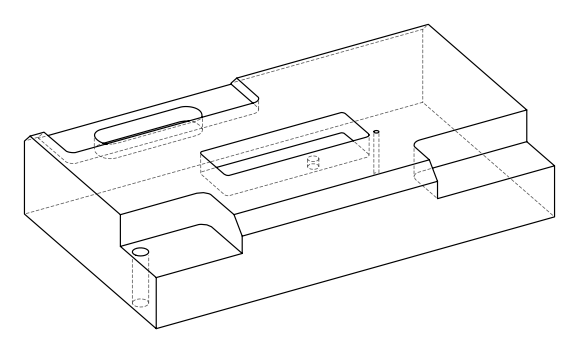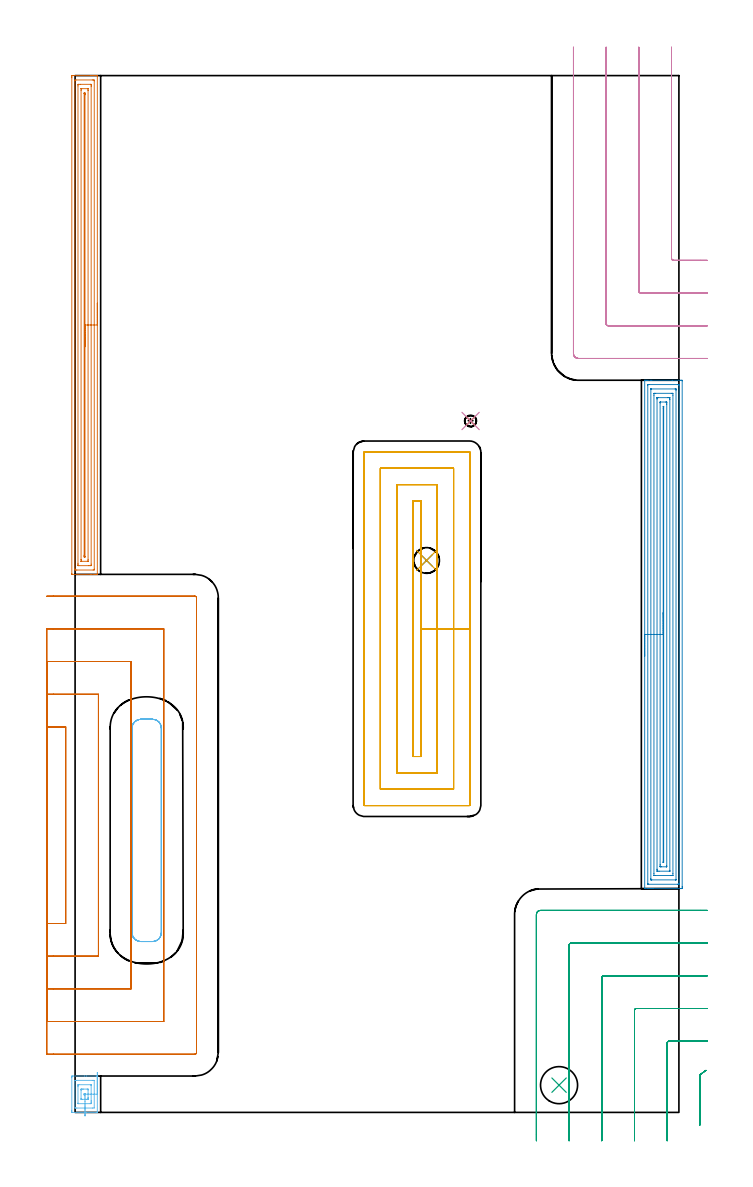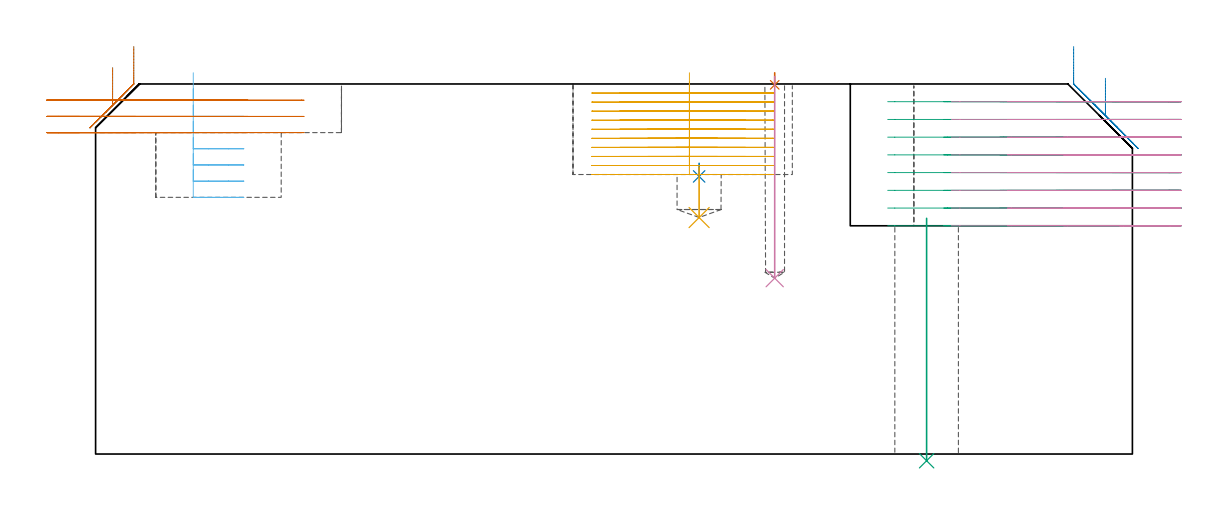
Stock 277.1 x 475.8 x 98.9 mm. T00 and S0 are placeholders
(PLAN: 13 operations, 7 tool changes, 92.8 min)
(1 SPOT_DRILL | STEP1POCKET | NXT0321_9005460120000 | 0.03 min | 1 mm3)
(2 SPOT_DRILL_1 | STEP1POCKET_1 | NXT0321_9005460120000 | 0.03 min | 2626 mm3)
(3 INDEXABLE_INSERT_DRILL_THROUGH_HOLE_FROM_SOLID | STEP1HOLE | NXT0302_005 | 0.27 min | 22392 mm3)
(4 DRILL_BLIND_HOLE_INTO_CENTER | STEP1POCKET | UGT0301_448 | 0.22 min | 1109 mm3)
(5 DRILL_BLIND_HOLE_INTO_CENTER_1 | STEP1POCKET_1 | NXT0301_089 | 0.06 min | 1187 mm3)
(6 AREA_MILL | FG_CHAMFER_SURFACE | UGT0205_001 | 0.85 min | 1586 mm3)
(7 AREA_MILL_1 | FG_CHAMFER_SURFACE_1 | UGT0205_001 | 9.33 min | 16106 mm3)
(8 AREA_MILL_2 | FG_CHAMFER_SURFACE_2 | UGT0205_001 | 13.25 min | 36746 mm3)
(9 MILL_CORNER_NOTCH_RECTANGULAR | CORNER_NOTCH_RECTANGULAR | UGT0201_094 | Follow Part, ap 5, ae 75% | 11.57 min | 282643 mm3)
(10 MILL_CORNER_NOTCH_RECTANGULAR_1 | CORNER_NOTCH_RECTANGULAR_1 | UGT0201_094 | Follow Part, ap 5, ae 75% | 11.13 min | 307104 mm3)
(11 MILL_RECTANGULAR_POCKET | POCKET_RECTANGULAR_STRAIGHT | NXT0201_013 | Follow Part, ap 2.5, ae 75% | 27.88 min | 241145 mm3)
(12 MILL_RECTANGULAR_POCKET_1 | POCKET_RECTANGULAR_STRAIGHT_1 | UGT0201_094 | Follow Part, ap 5, ae 75% | 3.96 min | 118695 mm3)
(13 MILL_SLOT | SLOT_PARTIAL_RECTANGULAR | UGT0201_094 | Follow Part, ap 5, ae 75% | 14.25 min | 144178 mm3)
(TOOL NXT0321_9005460120000 | NC Spot Drill, 142deg, 12mm, Carbide, Uncoated | D12 PA142 FL30 Z2)
(TOOL NXT0302_005 | Index. Insert Drill 17mm [880-D1700L20-05] | D17 PA176 FL85 Z2)
(TOOL UGT0301_448 | Carbide Drill 5.3 mm | D5.3 PA118 FL52 Z2)
(TOOL NXT0301_089 | Carbide Drill 11.8mm [860.1-1180-035A1-MM 2214] | D11.8 PA140 FL55 Z2)
(TOOL UGT0205_001 | Chamfer Mill 20 x 3 x 45 deg. | D20 FL50 Z2)
(TOOL UGT0201_094 | End mill 20 mm | D20 FL38 Z4)
(TOOL NXT0201_013 | ENDMILL 10mm | D10 FL30 Z4)
(OP 1 SPOT_DRILL)
G17 G21 G94 G90
T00 M6
G54
G17 G0 G90 X181.5 Y317.3 S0 M3
G43 Z108.9 H0
G94 G81 G98 Z98.672 F250. R101.9
G80
M5
M2
(OP 2 SPOT_DRILL_1)
G17 G21 G94 G90
T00 M6
G54
G17 G0 G90 X161.3 Y253.3 S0 M3
G43 Z108.9 H0
G94 G81 G98 Z74.192 F250. R77.7
G80
M5
M2
(OP 3 INDEXABLE_INSERT_DRILL_THROUGH_HOLE_FROM_SOLID)
G17 G21 G94 G90
T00 M6
G54
G17 G0 G90 X222.1 Y12.5 S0 M3
G43 Z108.9 H1
G94 G81 G98 Z-1.797 F250. R63.
G80
M5
M2
(OP 4 DRILL_BLIND_HOLE_INTO_CENTER)
G17 G21 G94 G90
T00 M6
G54
G17 G0 G90 X181.5 Y317.3 S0 M3
G43 Z108.9 H0
G94 G81 G98 Z47. F250. R100.9
G80
M5
M2
(OP 5 DRILL_BLIND_HOLE_INTO_CENTER_1)
G17 G21 G94 G90
T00 M6
G54
G17 G0 G90 X161.3 Y253.3 S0 M3
G43 Z108.9 H1
G94 G81 G98 Z63.2 F250. R76.7
G80
M5
M2
(OP 6 AREA_MILL)
G17 G21 G94 G90
T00 M6
G54
G17 G0 G90 X10.199 Y18.35 S1061 M3
G43 Z108.9 H0
G94 G1 Y18.312 Z108.028 F250.
Y18.198 Z107.163
Y18.009 Z106.311
Y17.747 Z105.479
Y17.413 Z104.673
Y17.01 Z103.899
Y16.542 Z103.163
Y16.01 Z102.471
Y15.421 Z101.828
Y14.778 Z101.239
Y14.086 Z100.708
Y13.35 Z100.239
Y12.576 Z99.836
Y11.77 Z99.502
Y10.938 Z99.24
Y10.086 Z99.051
Y9.222 Z98.937
Y8.35 Z98.899
Y0.43
X10.192 Y0.052 Z98.892
X10.189 Y0.01 Z98.889
X9.751 Y0. Z98.451
X5.217 Z93.917
X4.35 Z93.043
X-1.203 Z87.492
X-1.404 Y0.001 Z87.291
X-1.491 Y0.006 Z87.205
X-1.497 Y0.43 Z87.203
X-1.5 Y0.954 Z87.2
Y15.913
X-1.497 Y16.27 Z87.203
X-1.49 Y16.694 Z87.205
X-1.404 Y16.698 Z87.291
X-0.972 Y16.7 Z87.723
X4.35 Z93.043
X5.217 Z93.917
X9.683 Z98.383
X10.196 Y16.69 Z98.896
Y16.647
X10.199 Y16.337 Z98.899
Y8.35
X8.785 Z97.485
X8.784 Y2.01 Z97.484
X8.088 Y2.001 Z96.788
X0.802 Z89.502
X0.103 Y2.004 Z88.803
X-0.085 Y2.01 Z88.615
Y14.69
X0.611 Y14.699 Z89.311
X7.897 Z96.597
X8.596 Y14.696 Z97.296
X8.784 Y14.69 Z97.484
X8.785 Y8.35 Z97.485
X7.371 Z96.071
Y5.353
X7.37 Y4.83 Z96.07
X7.369 Y4.474 Z96.069
X7.366 Y4.115 Z96.066
X7.364 Y4.021 Z96.064
X7.323 Y4.01 Z96.023
X6.96 Y4. Z95.66
X1.471 Y4.001 Z90.171
X1.387 Y4.004 Z90.087
X1.347 Y4.009 Z90.047
X1.335 Y4.012 Z90.035
X1.333 Y4.023 Z90.033
X1.331 Y4.108 Z90.031
X1.329 Y4.307 Z90.029
Y11.87
X1.33 Y12.226 Z90.03
X1.334 Y12.585 Z90.034
X1.335 Y12.679 Z90.035
X1.376 Y12.69 Z90.076
X1.739 Y12.7 Z90.439
X7.228 Y12.699 Z95.928
X7.312 Y12.696 Z96.012
X7.353 Y12.691 Z96.053
X7.364 Y12.687 Z96.064
X7.366 Y12.677 Z96.066
X7.369 Y12.592 Z96.069
X7.37 Y12.393 Z96.07
X7.371 Y8.35 Z96.071
X5.957 Z94.657
Y6.756
X5.956 Y6.59 Z94.656
X5.954 Y6.233 Z94.654
X5.951 Y6.055 Z94.651
X5.95 Y6.018 Z94.65
X5.915 Y6.01 Z94.615
X5.828 Y6.004 Z94.528
X5.237 Y6.001 Z93.937
X4.944 Y6. Z93.644
X3.169 Y6.001 Z91.869
X2.796 Y6.008 Z91.496
X2.756 Y6.01 Z91.456
X2.75 Y6.055 Z91.45
X2.747 Y6.177 Z91.447
X2.743 Y6.424 Z91.443
Y10.11
X2.745 Y10.467 Z91.445
X2.748 Y10.645 Z91.448
X2.749 Y10.682 Z91.449
X2.784 Y10.69 Z91.484
X2.872 Y10.696 Z91.572
X3.463 Y10.699 Z92.163
X3.755 Y10.7 Z92.455
X5.53 Y10.699 Z94.23
X5.903 Y10.692 Z94.603
X5.943 Y10.69 Z94.643
X5.95 Y10.645 Z94.65
X5.952 Y10.522 Z94.652
X5.956 Y10.276 Z94.656
X5.957 Y8.35 Z94.657
X4.539 Z93.239
X4.536 Y8.165 Z93.236
X4.52 Y8.01 Z93.22
X4.35 Y8.004 Z93.05
X4.232 Y8.003 Z92.932
X4.19 Y8.006 Z92.89
X4.17 Y8.009 Z92.87
X4.164 Y8.033 Z92.864
X4.161 Y8.159 Z92.861
X4.16 Y8.35 Z92.86
X4.163 Y8.535 Z92.863
X4.179 Y8.69 Z92.879
X4.35 Y8.696 Z93.05
X4.467 Y8.697 Z93.167
X4.509 Y8.694 Z93.209
X4.529 Y8.691 Z93.229
X4.535 Y8.667 Z93.235
X4.539 Y8.541 Z93.239
Y8.35
X4.541 Y7.479 Z93.279
X4.543 Y6.614 Z93.395
X4.545 Y5.763 Z93.585
X4.546 Y4.931 Z93.85
X4.548 Y4.126 Z94.185
X4.55 Y3.353 Z94.59
X4.551 Y2.618 Z95.06
X4.553 Y1.927 Z95.593
X4.554 Y1.285 Z96.183
X4.556 Y0.697 Z96.828
X4.557 Y0.168 Z97.521
X4.558 Y-0.299 Z98.258
X4.559 Y-0.7 Z99.033
Y-1.033 Z99.839
X4.56 Y-1.293 Z100.672
Y-1.48 Z101.524
X4.561 Y-1.592 Z102.389
Y-1.628 Z103.261
G0 Z108.9
M5
M2
(OP 7 AREA_MILL_1)
G17 G21 G94 G90
T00 M6
G54
G17 G0 G90 X10.2 Y371.35 S1061 M3
G43 Z108.9 H0
G94 G1 Y371.312 Z108.028 F250.
Y371.198 Z107.163
Y371.009 Z106.312
Y370.747 Z105.48
Y370.413 Z104.674
Y370.01 Z103.9
Y369.542 Z103.164
Y369.01 Z102.472
Y368.421 Z101.829
Y367.778 Z101.239
Y367.086 Z100.708
Y366.35 Z100.24
Y365.576 Z99.837
Y364.77 Z99.503
Y363.938 Z99.241
Y363.086 Z99.052
Y362.222 Z98.938
Y361.35 Z98.9
Y247.065
X10.197 Y246.91 Z98.888
X10.17 Y246.907 Z98.861
X9.81 Y246.9 Z98.51
X9.439 Z98.138
X8.785 Z97.48
X7.571 Z96.268
X7.011 Z95.705
X-1.252 Y246.901 Z87.445
X-1.492 Y246.91 Z87.206
X-1.499 Y247.149 Z87.199
Y247.176
X-1.5 Y474.828 Z87.2
X-1.499 Y475.189 Z87.201
X-1.494 Y475.715 Z87.203
X-1.492 Y475.792 Z87.206
X-0.972 Y475.8 Z87.726
X7.011 Z95.705
X7.571 Z96.268
X7.898 Z96.594
X8.458 Z97.154
X8.785 Z97.48
X9.439 Z98.138
X9.811 Z98.51
X10.17 Y475.792 Z98.861
X10.205 Y475.79 Z98.895
X10.2 Y475.639 Z98.9
Y361.35
X8.786 Z97.486
Y249.297
X8.785 Y248.91 Z97.485
X8.291 Y248.901 Z96.991
X0.802 Y248.9 Z89.502
X0.308 Y248.901 Z89.008
X-0.085 Y248.91 Z88.615
X-0.086 Y249.297 Z88.614
Y249.298
Y473.403
X-0.085 Y473.79 Z88.615
X0.409 Y473.799 Z89.109
X7.898 Y473.8 Z96.598
X8.392 Y473.799 Z97.092
X8.785 Y473.79 Z97.485
X8.786 Y473.403 Z97.486
Y361.35
X7.371 Z96.071
Y251.613
X7.367 Y251.083 Z96.067
X7.364 Y250.911 Z96.064
X7.19 Y250.903 Z95.89
X7.011 Y250.901 Z95.711
X6.305 Y250.9 Z95.005
X1.689 Z90.389
X1.508 Y250.902 Z90.208
X1.387 Y250.906 Z90.087
X1.346 Y250.91 Z90.046
X1.335 Y250.922 Z90.035
X1.333 Y250.962 Z90.033
X1.33 Y251.083 Z90.03
X1.329 Y251.445 Z90.029
X1.328 Y251.975 Z90.028
X1.329 Y471.087 Z90.029
X1.333 Y471.618 Z90.033
X1.336 Y471.789 Z90.036
X1.51 Y471.797 Z90.21
X1.689 Y471.799 Z90.389
X2.395 Y471.8 Z91.095
X7.011 Z95.711
X7.192 Y471.798 Z95.892
X7.313 Y471.794 Z96.013
X7.354 Y471.79 Z96.054
X7.365 Y471.777 Z96.065
X7.367 Y471.738 Z96.067
X7.37 Y471.618 Z96.07
X7.371 Y471.255 Z96.071
X7.372 Y470.725 Z96.072
X7.371 Y361.35 Z96.071
X5.957 Z94.657
Y253.761
X5.955 Y253.038 Z94.655
X5.952 Y252.933 Z94.652
X5.95 Y252.911 Z94.65
X5.931 Y252.908 Z94.631
X5.878 Y252.904 Z94.578
X5.665 Y252.901 Z94.365
X3.025 Z91.725
X2.822 Y252.903 Z91.522
X2.772 Y252.907 Z91.472
X2.752 Y252.91 Z91.452
X2.75 Y252.923 Z91.45
X2.747 Y252.992 Z91.447
X2.743 Y253.593 Z91.443
Y253.761
Y468.939
X2.745 Y469.662 Z91.445
X2.748 Y469.767 Z91.448
X2.75 Y469.789 Z91.45
X2.769 Y469.792 Z91.469
X2.822 Y469.796 Z91.522
X3.035 Y469.799 Z91.735
X5.675 Z94.375
X5.878 Y469.797 Z94.578
X5.928 Y469.793 Z94.628
X5.948 Y469.79 Z94.648
X5.95 Y469.777 Z94.65
X5.953 Y469.708 Z94.653
X5.957 Y469.107 Z94.657
Y468.939
Y361.35
X4.543 Z93.243
X4.542 Y255.158 Z93.242
X4.541 Y255.029 Z93.241
X4.537 Y254.926 Z93.237
X4.534 Y254.908 Z93.234
X4.53 Y254.906 Z93.23
X4.511 Y254.903 Z93.211
X4.35 Y254.901 Z93.05
X4.258 Y254.902 Z92.958
X4.202 Y254.906 Z92.902
X4.173 Y254.91 Z92.873
X4.164 Y254.917 Z92.864
X4.162 Y254.964 Z92.862
X4.158 Y255.352 Z92.858
X4.157 Y255.547 Z92.857
Y255.741
X4.158 Y467.542 Z92.858
X4.159 Y467.672 Z92.859
X4.163 Y467.774 Z92.863
X4.166 Y467.792 Z92.866
X4.17 Y467.794 Z92.87
X4.189 Y467.797 Z92.889
X4.35 Y467.799 Z93.05
X4.442 Y467.798 Z93.142
X4.498 Y467.794 Z93.198
X4.527 Y467.79 Z93.227
X4.536 Y467.783 Z93.236
X4.537 Y467.736 Z93.237
X4.542 Y467.348 Z93.242
X4.543 Y467.153 Z93.243
Y466.959
Y361.35
Y360.478 Z93.281
Y359.614 Z93.395
Y358.762 Z93.584
Y357.93 Z93.846
Y357.124 Z94.18
Y356.35 Z94.583
Y355.614 Z95.052
Y354.922 Z95.583
Y354.279 Z96.172
Y353.69 Z96.815
Y353.158 Z97.507
Y352.69 Z98.243
Y352.287 Z99.017
Y351.953 Z99.823
Y351.691 Z100.655
Y351.502 Z101.507
Y351.388 Z102.371
Y351.35 Z103.243
G0 Z108.9
M5
M2
(OP 8 AREA_MILL_2)
G17 G21 G94 G90
T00 M6
G54
G17 G0 G90 X261.402 Y209.35 S1061 M3
G43 Z108.9 H0
Z108.898
G94 G1 Y209.388 Z108.027 F250.
Y209.502 Z107.162
Y209.691 Z106.31
Y209.953 Z105.478
Y210.287 Z104.672
Y210.69 Z103.898
Y211.159 Z103.163
Y211.69 Z102.47
Y212.279 Z101.827
Y212.922 Z101.238
Y213.614 Z100.707
Y214.35 Z100.238
Y215.124 Z99.835
Y215.93 Z99.501
Y216.762 Z99.239
Y217.614 Z99.05
Y218.478 Z98.936
Y219.35 Z98.898
X261.404 Y335.838 Z98.896
X261.401 Y335.913 Z98.894
X261.41 Y335.99 Z98.881
X261.432 Y335.997 Z98.859
X261.45 Y336. Z98.842
X261.822 Z98.477
X262.228 Z98.071
X262.873 Z97.422
X264.087 Z96.21
X264.655 Z95.639
X274.009 Z86.289
X278.017 Z82.28
X278.304 Y335.998 Z81.994
X278.592 Y335.99 Z81.706
X278.599 Y335.701 Z81.699
X278.6 Y103.617 Z81.7
X278.599 Y103.308 Z81.701
X278.593 Y102.731 Z81.704
X278.592 Y102.707 Z81.706
X278.017 Y102.7 Z82.28
X265.262 Z95.033
X264.655 Z95.639
X264.087 Z96.21
X263.764 Z96.532
X263.196 Z97.1
X262.873 Z97.422
X261.822 Z98.477
X261.449 Y102.702 Z98.842
X261.403 Y102.705 Z98.887
X261.402 Y102.707 Z98.888
X261.4 Y102.862 Z98.9
X261.402 Y219.35 Z98.898
X262.816 Z97.484
X262.819 Y333.718 Z97.481
X262.822 Y333.83 Z97.478
X262.831 Y333.99 Z97.469
X262.873 Y333.993 Z97.427
X263.372 Y333.999 Z96.928
X276.735 Z83.565
X277.127 Y333.993 Z83.173
X277.176 Y333.99 Z83.124
X277.183 Y333.785 Z83.117
X277.185 Y333.666 Z83.115
X277.186 Y333.607 Z83.114
Y105.034
X277.185 Y104.975 Z83.115
X277.179 Y104.857 Z83.121
X277.169 Y104.71 Z83.131
X277.127 Y104.707 Z83.173
X276.628 Y104.701 Z83.672
X263.265 Z97.035
X262.873 Y104.707 Z97.427
X262.824 Y104.71 Z97.476
X262.817 Y104.915 Z97.483
X262.815 Y105.034 Z97.485
X262.814 Y105.093 Z97.486
X262.816 Y219.35 Z97.484
X264.23 Z96.07
X264.232 Y331.821 Z96.068
X264.234 Y331.927 Z96.066
X264.236 Y331.979 Z96.064
X264.238 Y331.986 Z96.062
X264.249 Y331.99 Z96.051
X264.299 Y331.995 Z96.001
X264.478 Y331.999 Z95.822
X275.345 Y332. Z84.955
X275.523 Y331.998 Z84.777
X275.642 Y331.995 Z84.658
X275.736 Y331.99 Z84.564
X275.765 Y331.981 Z84.535
X275.766 Y331.963 Z84.534
X275.769 Y331.821 Z84.531
X275.771 Y331.394 Z84.529
Y106.878
X275.77 Y106.772 Z84.53
X275.767 Y106.72 Z84.533
X275.766 Y106.714 Z84.534
X275.751 Y106.709 Z84.549
X275.701 Y106.705 Z84.599
X275.523 Y106.7 Z84.777
X264.655 Z95.645
X264.477 Y106.702 Z95.823
X264.358 Y106.705 Z95.942
X264.264 Y106.71 Z96.036
X264.235 Y106.719 Z96.065
X264.234 Y106.737 Z96.066
X264.231 Y106.878 Z96.069
X264.229 Y107.305 Z96.071
X264.23 Y219.35 Z96.07
X265.644 Z94.656
X265.647 Y329.144 Z94.653
X265.651 Y329.931 Z94.649
X265.653 Y329.98 Z94.647
X265.69 Y329.99 Z94.61
X265.796 Y329.994 Z94.504
X266.009 Y329.998 Z94.291
X266.437 Y330. Z93.863
X273.599 Z86.701
X274.006 Y329.998 Z86.294
X274.209 Y329.995 Z86.091
X274.31 Y329.99 Z85.99
X274.351 Y329.986 Z85.949
X274.357 Y329.144 Z85.943
Y109.556
X274.352 Y108.766 Z85.948
X274.351 Y108.717 Z85.949
X274.31 Y108.71 Z85.99
X274.204 Y108.706 Z86.096
X273.991 Y108.702 Z86.309
X273.563 Y108.7 Z86.737
X266.4 Z93.9
X265.994 Y108.702 Z94.306
X265.791 Y108.705 Z94.509
X265.69 Y108.71 Z94.61
X265.65 Y108.714 Z94.65
X265.643 Y109.556 Z94.657
X265.644 Y219.35 Z94.656
X267.059 Z93.241
X267.061 Y327.358 Z93.239
Y327.625
X267.065 Y327.894 Z93.235
X267.067 Y327.968 Z93.233
X267.073 Y327.991 Z93.227
X267.088 Y327.993 Z93.212
X267.168 Y327.997 Z93.133
X267.328 Y327.999 Z92.972
X267.578 Y328. Z92.722
X272.032 Z88.268
X272.672 Y327.998 Z87.628
X272.927 Y327.995 Z87.373
X272.937 Y327.986 Z87.363
X272.94 Y327.983 Z87.36
X272.943 Y327.358 Z87.357
Y327.087
Y111.071
X272.941 Y110.799 Z87.359
X272.938 Y110.723 Z87.362
X272.936 Y110.709 Z87.364
X272.931 Y110.706 Z87.369
X272.913 Y110.702 Z87.388
X272.833 Y110.701 Z87.467
X272.672 Y110.7 Z87.628
X267.968 Z92.332
X267.328 Y110.702 Z92.972
X267.073 Y110.705 Z93.227
X267.063 Y110.714 Z93.237
X267.06 Y110.717 Z93.24
X267.058 Y111.342 Z93.242
X267.057 Y111.613 Z93.243
X267.059 Y219.35 Z93.241
X268.473 Z91.827
X268.475 Y325.573 Z91.825
X268.477 Y325.891 Z91.823
X268.479 Y325.969 Z91.821
X268.481 Y325.983 Z91.819
X268.491 Y325.99 Z91.809
X268.541 Y325.994 Z91.759
X268.684 Y325.999 Z91.616
X270.891 Z89.409
X271.358 Y325.997 Z88.942
X271.495 Y325.99 Z88.805
X271.522 Y325.988 Z88.778
X271.524 Y325.94 Z88.776
X271.527 Y325.828 Z88.773
X271.528 Y325.573 Z88.772
X271.529 Y324.934 Z88.771
X271.528 Y113.127 Z88.772
X271.526 Y112.807 Z88.774
X271.524 Y112.729 Z88.776
X271.523 Y112.715 Z88.777
X271.509 Y112.71 Z88.791
X271.459 Y112.706 Z88.841
X271.316 Y112.701 Z88.984
X269.109 Z91.191
X268.642 Y112.703 Z91.658
X268.505 Y112.71 Z91.795
X268.478 Y112.712 Z91.822
X268.476 Y112.76 Z91.824
X268.473 Y112.872 Z91.827
X268.472 Y113.127 Z91.828
X268.471 Y113.766 Z91.829
X268.473 Y219.35 Z91.827
X269.887 Z90.413
X269.889 Y323.007 Z90.411
X269.892 Y323.788 Z90.408
X269.895 Y323.893 Z90.405
X269.901 Y323.99 Z90.399
X270. Y323.995 Z90.3
X270.071 Y323.997 Z90.229
X270.095 Y323.994 Z90.205
X270.105 Y323.991 Z90.195
X270.108 Y323.977 Z90.192
X270.112 Y323.903 Z90.188
X270.114 Y323.788 Z90.186
X270.115 Y323.673 Z90.185
X270.114 Y115.69 Z90.186
X270.11 Y114.912 Z90.19
X270.108 Y114.804 Z90.192
X270.1 Y114.71 Z90.2
X270. Y114.705 Z90.3
X269.929 Y114.703 Z90.371
X269.905 Y114.706 Z90.395
X269.895 Y114.709 Z90.405
X269.892 Y114.723 Z90.408
X269.888 Y114.798 Z90.412
X269.886 Y114.912 Z90.414
Y115.027
X269.887 Y219.35 Z90.413
Y220.221 Z90.451
Y221.086 Z90.565
Y221.938 Z90.754
Y222.77 Z91.016
Y223.576 Z91.35
Y224.35 Z91.753
Y225.086 Z92.221
Y225.778 Z92.752
Y226.421 Z93.342
Y227.01 Z93.985
Y227.541 Z94.677
Y228.01 Z95.413
Y228.413 Z96.187
Y228.747 Z96.993
Y229.009 Z97.825
Y229.198 Z98.676
Y229.312 Z99.541
Y229.35 Z100.413
G0 Z108.9
M5
M2
(OP 9 MILL_CORNER_NOTCH_RECTANGULAR)
G17 G21 G94 G90
T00 M6
G54
G17 G0 G90 X289.5 Y19.302 S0 M3
G43 Z108.9 H0
Z94.162
G94 G1 X287.1 Y17.502 F250.
G3 X286.7 Y16.709 R1. F500.
G1 Y-2.8
Y-5.8 F250.
G0 Z108.9
X290.1 Y32.7
Z94.162
G1 X287.1
X272.694 F500.
G3 X271.7 Y31.706 R1.
G1 Y-10.
Y-13. F250.
G0 Z108.9
X290.1 Y47.7
Z94.162
G1 X287.1
X257.694 F500.
G3 X256.7 Y46.706 R1.
G1 Y-10.
Y-13. F250.
G0 Z108.9
X290.1 Y62.7
Z94.162
G1 X287.1
X242.695 F500.
G3 X241.7 Y61.705 R1.
G1 Y-10.
Y-13. F250.
G0 Z108.9
X290.1 Y77.7
Z94.162
G1 X287.1
X227.695 F500.
G3 X226.7 Y76.705 R1.
G1 Y-10.
Y-13. F250.
G0 Z108.9
X290.1 Y92.7
Z94.162
G1 X287.1
X213.6 F500.
G3 X211.7 Y90.8 R1.9
G1 Y-10.
Y-13. F250.
G0 Z108.9
X289.5 Y19.302
Z89.425
G1 X287.1 Y17.502
G3 X286.7 Y16.709 R1. F500.
G1 Y-2.8
Y-5.8 F250.
G0 Z108.9
X290.1 Y32.7
Z89.425
G1 X287.1
X272.694 F500.
G3 X271.7 Y31.706 R1.
G1 Y-10.
Y-13. F250.
G0 Z108.9
X290.1 Y47.7
Z89.425
G1 X287.1
X257.694 F500.
G3 X256.7 Y46.706 R1.
G1 Y-10.
Y-13. F250.
G0 Z108.9
X290.1 Y62.7
Z89.425
G1 X287.1
X242.695 F500.
G3 X241.7 Y61.705 R1.
G1 Y-10.
Y-13. F250.
G0 Z108.9
X290.1 Y77.7
Z89.425
G1 X287.1
X227.695 F500.
G3 X226.7 Y76.705 R1.
G1 Y-10.
Y-13. F250.
G0 Z108.9
X290.1 Y92.7
Z89.425
G1 X287.1
X213.6 F500.
G3 X211.7 Y90.8 R1.9
G1 Y-10.
Y-13. F250.
G0 Z108.9
X289.5 Y19.302
Z84.687
G1 X287.1 Y17.502
G3 X286.7 Y16.709 R1. F500.
G1 Y-2.8
Y-5.8 F250.
G0 Z108.9
X290.1 Y32.7
Z84.687
G1 X287.1
X272.694 F500.
G3 X271.7 Y31.706 R1.
G1 Y-10.
Y-13. F250.
G0 Z108.9
X290.1 Y47.7
Z84.687
G1 X287.1
X257.694 F500.
G3 X256.7 Y46.706 R1.
G1 Y-10.
Y-13. F250.
G0 Z108.9
X290.1 Y62.7
Z84.687
G1 X287.1
X242.695 F500.
G3 X241.7 Y61.705 R1.
G1 Y-10.
Y-13. F250.
G0 Z108.9
X290.1 Y77.7
Z84.687
G1 X287.1
X227.695 F500.
G3 X226.7 Y76.705 R1.
G1 Y-10.
Y-13. F250.
G0 Z108.9
X290.1 Y92.7
Z84.687
G1 X287.1
X213.6 F500.
G3 X211.7 Y90.8 R1.9
G1 Y-10.
Y-13. F250.
G0 Z108.9
X289.5 Y19.302
Z79.95
G1 X287.1 Y17.502
G3 X286.7 Y16.709 R1. F500.
G1 Y-2.8
Y-5.8 F250.
G0 Z108.9
X290.1 Y32.7
Z79.95
G1 X287.1
X272.694 F500.
G3 X271.7 Y31.706 R1.
G1 Y-10.
Y-13. F250.
G0 Z108.9
X290.1 Y47.7
Z79.95
G1 X287.1
X257.694 F500.
G3 X256.7 Y46.706 R1.
G1 Y-10.
Y-13. F250.
G0 Z108.9
X290.1 Y62.7
Z79.95
G1 X287.1
X242.695 F500.
G3 X241.7 Y61.705 R1.
G1 Y-10.
Y-13. F250.
G0 Z108.9
X290.1 Y77.7
Z79.95
G1 X287.1
X227.695 F500.
G3 X226.7 Y76.705 R1.
G1 Y-10.
Y-13. F250.
G0 Z108.9
X290.1 Y92.7
Z79.95
G1 X287.1
X213.6 F500.
G3 X211.7 Y90.8 R1.9
G1 Y-10.
Y-13. F250.
G0 Z108.9
X289.5 Y19.302
Z75.212
G1 X287.1 Y17.502
G3 X286.7 Y16.709 R1. F500.
G1 Y-2.8
Y-5.8 F250.
G0 Z108.9
X290.1 Y32.7
Z75.212
G1 X287.1
X272.694 F500.
G3 X271.7 Y31.706 R1.
G1 Y-10.
Y-13. F250.
G0 Z108.9
X290.1 Y47.7
Z75.212
G1 X287.1
X257.694 F500.
G3 X256.7 Y46.706 R1.
G1 Y-10.
Y-13. F250.
G0 Z108.9
X290.1 Y62.7
Z75.212
G1 X287.1
X242.695 F500.
G3 X241.7 Y61.705 R1.
G1 Y-10.
Y-13. F250.
G0 Z108.9
X290.1 Y77.7
Z75.212
G1 X287.1
X227.695 F500.
G3 X226.7 Y76.705 R1.
G1 Y-10.
Y-13. F250.
G0 Z108.9
X290.1 Y92.7
Z75.212
G1 X287.1
X213.6 F500.
G3 X211.7 Y90.8 R1.9
G1 Y-10.
Y-13. F250.
G0 Z108.9
X289.5 Y19.302
Z70.475
G1 X287.1 Y17.502
G3 X286.7 Y16.709 R1. F500.
G1 Y-2.8
Y-5.8 F250.
G0 Z108.9
X290.1 Y32.7
Z70.475
G1 X287.1
X272.694 F500.
G3 X271.7 Y31.706 R1.
G1 Y-10.
Y-13. F250.
G0 Z108.9
X290.1 Y47.7
Z70.475
G1 X287.1
X257.694 F500.
G3 X256.7 Y46.706 R1.
G1 Y-10.
Y-13. F250.
G0 Z108.9
X290.1 Y62.7
Z70.475
G1 X287.1
X242.695 F500.
G3 X241.7 Y61.705 R1.
G1 Y-10.
Y-13. F250.
G0 Z108.9
X290.1 Y77.7
Z70.475
G1 X287.1
X227.695 F500.
G3 X226.7 Y76.705 R1.
G1 Y-10.
Y-13. F250.
G0 Z108.9
X290.1 Y92.7
Z70.475
G1 X287.1
X213.6 F500.
G3 X211.7 Y90.8 R1.9
G1 Y-10.
Y-13. F250.
G0 Z108.9
X289.5 Y19.302
Z65.737
G1 X287.1 Y17.502
G3 X286.7 Y16.709 R1. F500.
G1 Y-2.8
Y-5.8 F250.
G0 Z108.9
X290.1 Y32.7
Z65.737
G1 X287.1
X272.694 F500.
G3 X271.7 Y31.706 R1.
G1 Y-10.
Y-13. F250.
G0 Z108.9
X290.1 Y47.7
Z65.737
G1 X287.1
X257.694 F500.
G3 X256.7 Y46.706 R1.
G1 Y-10.
Y-13. F250.
G0 Z108.9
X290.1 Y62.7
Z65.737
G1 X287.1
X242.695 F500.
G3 X241.7 Y61.705 R1.
G1 Y-10.
Y-13. F250.
G0 Z108.9
X290.1 Y77.7
Z65.737
G1 X287.1
X227.695 F500.
G3 X226.7 Y76.705 R1.
G1 Y-10.
Y-13. F250.
G0 Z108.9
X290.1 Y92.7
Z65.737
G1 X287.1
X213.6 F500.
G3 X211.7 Y90.8 R1.9
G1 Y-10.
Y-13. F250.
G0 Z108.9
X289.5 Y19.302
Z61.
G1 X287.1 Y17.502
G3 X286.7 Y16.709 R1. F500.
G1 Y-2.8
Y-5.8 F250.
G0 Z108.9
X290.1 Y32.7
Z61.
G1 X287.1
X272.694 F500.
G3 X271.7 Y31.706 R1.
G1 Y-10.
Y-13. F250.
G0 Z108.9
X290.1 Y47.7
Z61.
G1 X287.1
X257.694 F500.
G3 X256.7 Y46.706 R1.
G1 Y-10.
Y-13. F250.
G0 Z108.9
X290.1 Y62.7
Z61.
G1 X287.1
X242.695 F500.
G3 X241.7 Y61.705 R1.
G1 Y-10.
Y-13. F250.
G0 Z108.9
X290.1 Y77.7
Z61.
G1 X287.1
X227.695 F500.
G3 X226.7 Y76.705 R1.
G1 Y-10.
Y-13. F250.
G0 Z108.9
X290.1 Y92.7
Z61.
G1 X287.1
X213.6 F500.
G3 X211.7 Y90.8 R1.9
G1 Y-10.
Y-13. F250.
G0 Z108.9
M5
M2
(OP 10 MILL_CORNER_NOTCH_RECTANGULAR_1)
G17 G21 G94 G90
T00 M6
G54
G17 G0 G90 X273.7 Y488.8 S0 M3
G43 Z108.9 H0
Z94.162
G94 G1 Y485.8 F250.
Y391.994 F500.
G3 X274.694 Y391. R1.
G1 X287.1
X290.1 F250.
G0 Z108.9
X258.7 Y488.8
Z94.162
G1 Y485.8
Y376.994 F500.
G3 X259.694 Y376. R1.
G1 X287.1
X290.1 F250.
G0 Z108.9
X243.7 Y488.8
Z94.162
G1 Y485.8
Y361.995 F500.
G3 X244.695 Y361. R1.
G1 X287.1
X290.1 F250.
G0 Z108.9
X228.7 Y488.8
Z94.162
G1 Y485.8
Y348.3 F500.
G3 X231. Y346. R2.3
G1 X287.1
X290.1 F250.
G0 Z108.9
X273.7 Y488.8
Z89.425
G1 Y485.8
Y391.994 F500.
G3 X274.694 Y391. R1.
G1 X287.1
X290.1 F250.
G0 Z108.9
X258.7 Y488.8
Z89.425
G1 Y485.8
Y376.994 F500.
G3 X259.694 Y376. R1.
G1 X287.1
X290.1 F250.
G0 Z108.9
X243.7 Y488.8
Z89.425
G1 Y485.8
Y361.995 F500.
G3 X244.695 Y361. R1.
G1 X287.1
X290.1 F250.
G0 Z108.9
X228.7 Y488.8
Z89.425
G1 Y485.8
Y348.3 F500.
G3 X231. Y346. R2.3
G1 X287.1
X290.1 F250.
G0 Z108.9
X273.7 Y488.8
Z84.687
G1 Y485.8
Y391.994 F500.
G3 X274.694 Y391. R1.
G1 X287.1
X290.1 F250.
G0 Z108.9
X258.7 Y488.8
Z84.687
G1 Y485.8
Y376.994 F500.
G3 X259.694 Y376. R1.
G1 X287.1
X290.1 F250.
G0 Z108.9
X243.7 Y488.8
Z84.687
G1 Y485.8
Y361.995 F500.
G3 X244.695 Y361. R1.
G1 X287.1
X290.1 F250.
G0 Z108.9
X228.7 Y488.8
Z84.687
G1 Y485.8
Y348.3 F500.
G3 X231. Y346. R2.3
G1 X287.1
X290.1 F250.
G0 Z108.9
X273.7 Y488.8
Z79.95
G1 Y485.8
Y391.994 F500.
G3 X274.694 Y391. R1.
G1 X287.1
X290.1 F250.
G0 Z108.9
X258.7 Y488.8
Z79.95
G1 Y485.8
Y376.994 F500.
G3 X259.694 Y376. R1.
G1 X287.1
X290.1 F250.
G0 Z108.9
X243.7 Y488.8
Z79.95
G1 Y485.8
Y361.995 F500.
G3 X244.695 Y361. R1.
G1 X287.1
X290.1 F250.
G0 Z108.9
X228.7 Y488.8
Z79.95
G1 Y485.8
Y348.3 F500.
G3 X231. Y346. R2.3
G1 X287.1
X290.1 F250.
G0 Z108.9
X273.7 Y488.8
Z75.212
G1 Y485.8
Y391.994 F500.
G3 X274.694 Y391. R1.
G1 X287.1
X290.1 F250.
G0 Z108.9
X258.7 Y488.8
Z75.212
G1 Y485.8
Y376.994 F500.
G3 X259.694 Y376. R1.
G1 X287.1
X290.1 F250.
G0 Z108.9
X243.7 Y488.8
Z75.212
G1 Y485.8
Y361.995 F500.
G3 X244.695 Y361. R1.
G1 X287.1
X290.1 F250.
G0 Z108.9
X228.7 Y488.8
Z75.212
G1 Y485.8
Y348.3 F500.
G3 X231. Y346. R2.3
G1 X287.1
X290.1 F250.
G0 Z108.9
X273.7 Y488.8
Z70.475
G1 Y485.8
Y391.994 F500.
G3 X274.694 Y391. R1.
G1 X287.1
X290.1 F250.
G0 Z108.9
X258.7 Y488.8
Z70.475
G1 Y485.8
Y376.994 F500.
G3 X259.694 Y376. R1.
G1 X287.1
X290.1 F250.
G0 Z108.9
X243.7 Y488.8
Z70.475
G1 Y485.8
Y361.995 F500.
G3 X244.695 Y361. R1.
G1 X287.1
X290.1 F250.
G0 Z108.9
X228.7 Y488.8
Z70.475
G1 Y485.8
Y348.3 F500.
G3 X231. Y346. R2.3
G1 X287.1
X290.1 F250.
G0 Z108.9
X273.7 Y488.8
Z65.737
G1 Y485.8
Y391.994 F500.
G3 X274.694 Y391. R1.
G1 X287.1
X290.1 F250.
G0 Z108.9
X258.7 Y488.8
Z65.737
G1 Y485.8
Y376.994 F500.
G3 X259.694 Y376. R1.
G1 X287.1
X290.1 F250.
G0 Z108.9
X243.7 Y488.8
Z65.737
G1 Y485.8
Y361.995 F500.
G3 X244.695 Y361. R1.
G1 X287.1
X290.1 F250.
G0 Z108.9
X228.7 Y488.8
Z65.737
G1 Y485.8
Y348.3 F500.
G3 X231. Y346. R2.3
G1 X287.1
X290.1 F250.
G0 Z108.9
X273.7 Y488.8
Z61.
G1 Y485.8
Y391.994 F500.
G3 X274.694 Y391. R1.
G1 X287.1
X290.1 F250.
G0 Z108.9
X258.7 Y488.8
Z61.
G1 Y485.8
Y376.994 F500.
G3 X259.694 Y376. R1.
G1 X287.1
X290.1 F250.
G0 Z108.9
X243.7 Y488.8
Z61.
G1 Y485.8
Y361.995 F500.
G3 X244.695 Y361. R1.
G1 X287.1
X290.1 F250.
G0 Z108.9
X228.7 Y488.8
Z61.
G1 Y485.8
Y348.3 F500.
G3 X231. Y346. R2.3
G1 X287.1
X290.1 F250.
G0 Z108.9
M5
M2
(OP 11 MILL_RECTANGULAR_POCKET)
G17 G21 G94 G90
T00 M6
G54
G17 G0 G90 X158.7 Y201.722 S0 M3
G43 Z108.9 H0
Z101.9
G94 G1 Y221.95 Z96.48 F250.
Y280.6 F500.
X155.1
Y163.3
X158.7
Y221.95
X166.2
Y288.1
X147.6
Y155.8
X166.2
Y221.95
X173.7
Y295.6
X140.1
Y148.3
X173.7
Y221.95
X181.2
Y302.9
G3 X181. Y303.1 R0.2
G1 X132.8
G3 X132.6 Y302.9 R0.2
G1 Y141.
G3 X132.8 Y140.8 R0.2
G1 X181.
G3 X181.2 Y141. R0.2
G1 Y221.95
Y222.95
G0 X158.7 Y201.722 Z99.48
G1 Y221.95 Z94.06 F250.
Y280.6 F500.
X155.1
Y163.3
X158.7
Y221.95
X166.2
Y288.1
X147.6
Y155.8
X166.2
Y221.95
X173.7
Y295.6
X140.1
Y148.3
X173.7
Y221.95
X181.2
Y302.9
G3 X181. Y303.1 R0.2
G1 X132.8
G3 X132.6 Y302.9 R0.2
G1 Y141.
G3 X132.8 Y140.8 R0.2
G1 X181.
G3 X181.2 Y141. R0.2
G1 Y221.95
Y222.95
G0 X158.7 Y201.722 Z97.06
G1 Y221.95 Z91.64 F250.
Y280.6 F500.
X155.1
Y163.3
X158.7
Y221.95
X166.2
Y288.1
X147.6
Y155.8
X166.2
Y221.95
X173.7
Y295.6
X140.1
Y148.3
X173.7
Y221.95
X181.2
Y302.9
G3 X181. Y303.1 R0.2
G1 X132.8
G3 X132.6 Y302.9 R0.2
G1 Y141.
G3 X132.8 Y140.8 R0.2
G1 X181.
G3 X181.2 Y141. R0.2
G1 Y221.95
Y222.95
G0 X158.7 Y201.722 Z94.64
G1 Y221.95 Z89.22 F250.
Y280.6 F500.
X155.1
Y163.3
X158.7
Y221.95
X166.2
Y288.1
X147.6
Y155.8
X166.2
Y221.95
X173.7
Y295.6
X140.1
Y148.3
X173.7
Y221.95
X181.2
Y302.9
G3 X181. Y303.1 R0.2
G1 X132.8
G3 X132.6 Y302.9 R0.2
G1 Y141.
G3 X132.8 Y140.8 R0.2
G1 X181.
G3 X181.2 Y141. R0.2
G1 Y221.95
Y222.95
G0 X158.7 Y201.722 Z92.22
G1 Y221.95 Z86.8 F250.
Y280.6 F500.
X155.1
Y163.3
X158.7
Y221.95
X166.2
Y288.1
X147.6
Y155.8
X166.2
Y221.95
X173.7
Y295.6
X140.1
Y148.3
X173.7
Y221.95
X181.2
Y302.9
G3 X181. Y303.1 R0.2
G1 X132.8
G3 X132.6 Y302.9 R0.2
G1 Y141.
G3 X132.8 Y140.8 R0.2
G1 X181.
G3 X181.2 Y141. R0.2
G1 Y221.95
Y222.95
G0 X158.7 Y201.722 Z89.8
G1 Y221.95 Z84.38 F250.
Y280.6 F500.
X155.1
Y163.3
X158.7
Y221.95
X166.2
Y288.1
X147.6
Y155.8
X166.2
Y221.95
X173.7
Y295.6
X140.1
Y148.3
X173.7
Y221.95
X181.2
Y302.9
G3 X181. Y303.1 R0.2
G1 X132.8
G3 X132.6 Y302.9 R0.2
G1 Y141.
G3 X132.8 Y140.8 R0.2
G1 X181.
G3 X181.2 Y141. R0.2
G1 Y221.95
Y222.95
G0 X158.7 Y201.722 Z87.38
G1 Y221.95 Z81.96 F250.
Y280.6 F500.
X155.1
Y163.3
X158.7
Y221.95
X166.2
Y288.1
X147.6
Y155.8
X166.2
Y221.95
X173.7
Y295.6
X140.1
Y148.3
X173.7
Y221.95
X181.2
Y302.9
G3 X181. Y303.1 R0.2
G1 X132.8
G3 X132.6 Y302.9 R0.2
G1 Y141.
G3 X132.8 Y140.8 R0.2
G1 X181.
G3 X181.2 Y141. R0.2
G1 Y221.95
Y222.95
G0 X158.7 Y201.722 Z84.96
G1 Y221.95 Z79.54 F250.
Y280.6 F500.
X155.1
Y163.3
X158.7
Y221.95
X166.2
Y288.1
X147.6
Y155.8
X166.2
Y221.95
X173.7
Y295.6
X140.1
Y148.3
X173.7
Y221.95
X181.2
Y302.9
G3 X181. Y303.1 R0.2
G1 X132.8
G3 X132.6 Y302.9 R0.2
G1 Y141.
G3 X132.8 Y140.8 R0.2
G1 X181.
G3 X181.2 Y141. R0.2
G1 Y221.95
Y222.95
G0 X158.7 Y201.722 Z82.54
G1 Y221.95 Z77.12 F250.
Y280.6 F500.
X155.1
Y163.3
X158.7
Y221.95
X166.2
Y288.1
X147.6
Y155.8
X166.2
Y221.95
X173.7
Y295.6
X140.1
Y148.3
X173.7
Y221.95
X181.2
Y302.9
G3 X181. Y303.1 R0.2
G1 X132.8
G3 X132.6 Y302.9 R0.2
G1 Y141.
G3 X132.8 Y140.8 R0.2
G1 X181.
G3 X181.2 Y141. R0.2
G1 Y221.95
Y222.95
G0 X158.7 Y201.722 Z80.12
G1 Y221.95 Z74.7 F250.
Y280.6 F500.
X155.1
Y163.3
X158.7
Y221.95
X166.2
Y288.1
X147.6
Y155.8
X166.2
Y221.95
X173.7
Y295.6
X140.1
Y148.3
X173.7
Y221.95
X181.2
Y302.9
G3 X181. Y303.1 R0.2
G1 X132.8
G3 X132.6 Y302.9 R0.2
G1 Y141.
G3 X132.8 Y140.8 R0.2
G1 X181.
G3 X181.2 Y141. R0.2
G1 Y221.95
Y222.95
G0 Z108.9
M5
M2
(OP 12 MILL_RECTANGULAR_POCKET_1)
G17 G21 G94 G90
T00 M6
G54
G17 G0 G90 X26.1 Y156.751 S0 M3
G43 Z108.9 H0
Z101.9
G94 G1 Y129.4 Z94.571 F250.
Y82.5 F500.
G3 X30.2 Y78.4 R4.1
G1 X35.5
G3 X39.6 Y82.5 R4.1
G1 Y176.3
G3 X35.5 Y180.4 R4.1
G1 X30.2
G3 X26.1 Y176.3 R4.1
G1 Y129.4
Y128.4
G0 Y156.751 Z97.571
G1 Y129.4 Z90.243 F250.
Y82.5 F500.
G3 X30.2 Y78.4 R4.1
G1 X35.5
G3 X39.6 Y82.5 R4.1
G1 Y176.3
G3 X35.5 Y180.4 R4.1
G1 X30.2
G3 X26.1 Y176.3 R4.1
G1 Y129.4
Y128.4
G0 Y156.751 Z93.243
G1 Y129.4 Z85.914 F250.
Y82.5 F500.
G3 X30.2 Y78.4 R4.1
G1 X35.5
G3 X39.6 Y82.5 R4.1
G1 Y176.3
G3 X35.5 Y180.4 R4.1
G1 X30.2
G3 X26.1 Y176.3 R4.1
G1 Y129.4
Y128.4
G0 Y156.751 Z88.914
G1 Y129.4 Z81.586 F250.
Y82.5 F500.
G3 X30.2 Y78.4 R4.1
G1 X35.5
G3 X39.6 Y82.5 R4.1
G1 Y176.3
G3 X35.5 Y180.4 R4.1
G1 X30.2
G3 X26.1 Y176.3 R4.1
G1 Y129.4
Y128.4
G0 Y156.751 Z84.586
G1 Y129.4 Z77.257 F250.
Y82.5 F500.
G3 X30.2 Y78.4 R4.1
G1 X35.5
G3 X39.6 Y82.5 R4.1
G1 Y176.3
G3 X35.5 Y180.4 R4.1
G1 X30.2
G3 X26.1 Y176.3 R4.1
G1 Y129.4
Y128.4
G0 Y156.751 Z80.257
G1 Y129.4 Z72.929 F250.
Y82.5 F500.
G3 X30.2 Y78.4 R4.1
G1 X35.5
G3 X39.6 Y82.5 R4.1
G1 Y176.3
G3 X35.5 Y180.4 R4.1
G1 X30.2
G3 X26.1 Y176.3 R4.1
G1 Y129.4
Y128.4
G0 Y156.751 Z75.929
G1 Y129.4 Z68.6 F250.
Y82.5 F500.
G3 X30.2 Y78.4 R4.1
G1 X35.5
G3 X39.6 Y82.5 R4.1
G1 Y176.3
G3 X35.5 Y180.4 R4.1
G1 X30.2
G3 X26.1 Y176.3 R4.1
G1 Y129.4
Y128.4
G0 Z108.9
M5
M2
(OP 13 MILL_SLOT)
G17 G21 G94 G90
T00 M6
G54
G17 G0 G90 X-13. Y86.7 S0 M3
G43 Z108.9 H0
Z94.567
G94 G1 X-10. F250.
X-4.3 F500.
Y176.9
X-10.
X-13. F250.
Y71.7
X-10.
X10.7 F500.
Y191.9
X-10.
X-13. F250.
Y56.7
X-10.
X25.7 F500.
Y206.9
X-10.
X-13. F250.
Y41.7
X-10.
X40.7 F500.
Y221.9
X-10.
X-13. F250.
Y26.7
X-10.
X55. F500.
G3 X55.7 Y27.4 R0.7
G1 Y236.2
G3 X55. Y236.9 R0.7
G1 X-10.
X-13. F250.
G0 Y86.7 Z90.233
G1 X-10.
X-4.3 F500.
Y176.9
X-10.
X-13. F250.
Y71.7
X-10.
X10.7 F500.
Y191.9
X-10.
X-13. F250.
Y56.7
X-10.
X25.7 F500.
Y206.9
X-10.
X-13. F250.
Y41.7
X-10.
X40.7 F500.
Y221.9
X-10.
X-13. F250.
Y26.7
X-10.
X55. F500.
G3 X55.7 Y27.4 R0.7
G1 Y236.2
G3 X55. Y236.9 R0.7
G1 X-10.
X-13. F250.
G0 Y86.7 Z85.9
G1 X-10.
X-4.3 F500.
Y176.9
X-10.
X-13. F250.
Y71.7
X-10.
X10.7 F500.
Y191.9
X-10.
X-13. F250.
Y56.7
X-10.
X25.7 F500.
Y206.9
X-10.
X-13. F250.
Y41.7
X-10.
X40.7 F500.
Y221.9
X-10.
X-13. F250.
Y26.7
X-10.
X55. F500.
G3 X55.7 Y27.4 R0.7
G1 Y236.2
G3 X55. Y236.9 R0.7
G1 X-10.
X-13. F250.
G0 Z108.9
M5
M2
